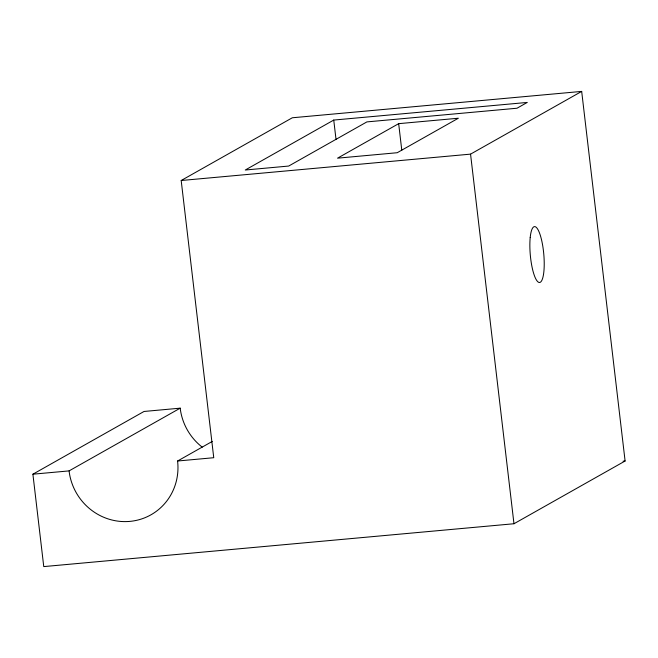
<?xml version="1.0" encoding="UTF-8"?>
<svg xmlns="http://www.w3.org/2000/svg" width="658" height="658" viewBox="0 0 658 658"><rect width="100%" height="100%" fill="white"/><g stroke="black" fill="none" stroke-linecap="round" stroke-linejoin="round"><path stroke-width="0.99" d="M32.9 474.196L69.074 470.898A56.127 54.162 60.6 0 0 129.84 521.391A56.127 54.162 60.6 0 0 177.586 461.011L213.751 457.713L181.189 180.506L292.316 117.774L581.68 91.404L625.1 461.011L513.972 523.743L43.757 566.596L32.9 474.196L144.028 411.464L180.193 408.166A56.127 54.162 60.6 0 0 202.203 447.136M333.746 120.069L245.278 170.011L288.681 166.055L366.893 121.903L517.007 108.225L527.264 102.434L333.746 120.069L336.024 139.471M398.666 123.663L337.546 158.167L397.226 152.722L458.346 118.226L398.666 123.663L401.783 150.205M181.189 180.506L470.552 154.137L581.68 91.404M69.074 470.898L180.193 408.166M177.586 461.011L212.254 441.436M623.052 461.2L625.1 461.011M470.552 154.137L513.972 523.743M530.208 237.505A28.064 6.753 84.8 0 0 538.524 282.257A28.064 6.753 84.8 0 0 542.389 243.871A28.064 6.753 84.8 0 0 530.208 237.505"/></g></svg>
